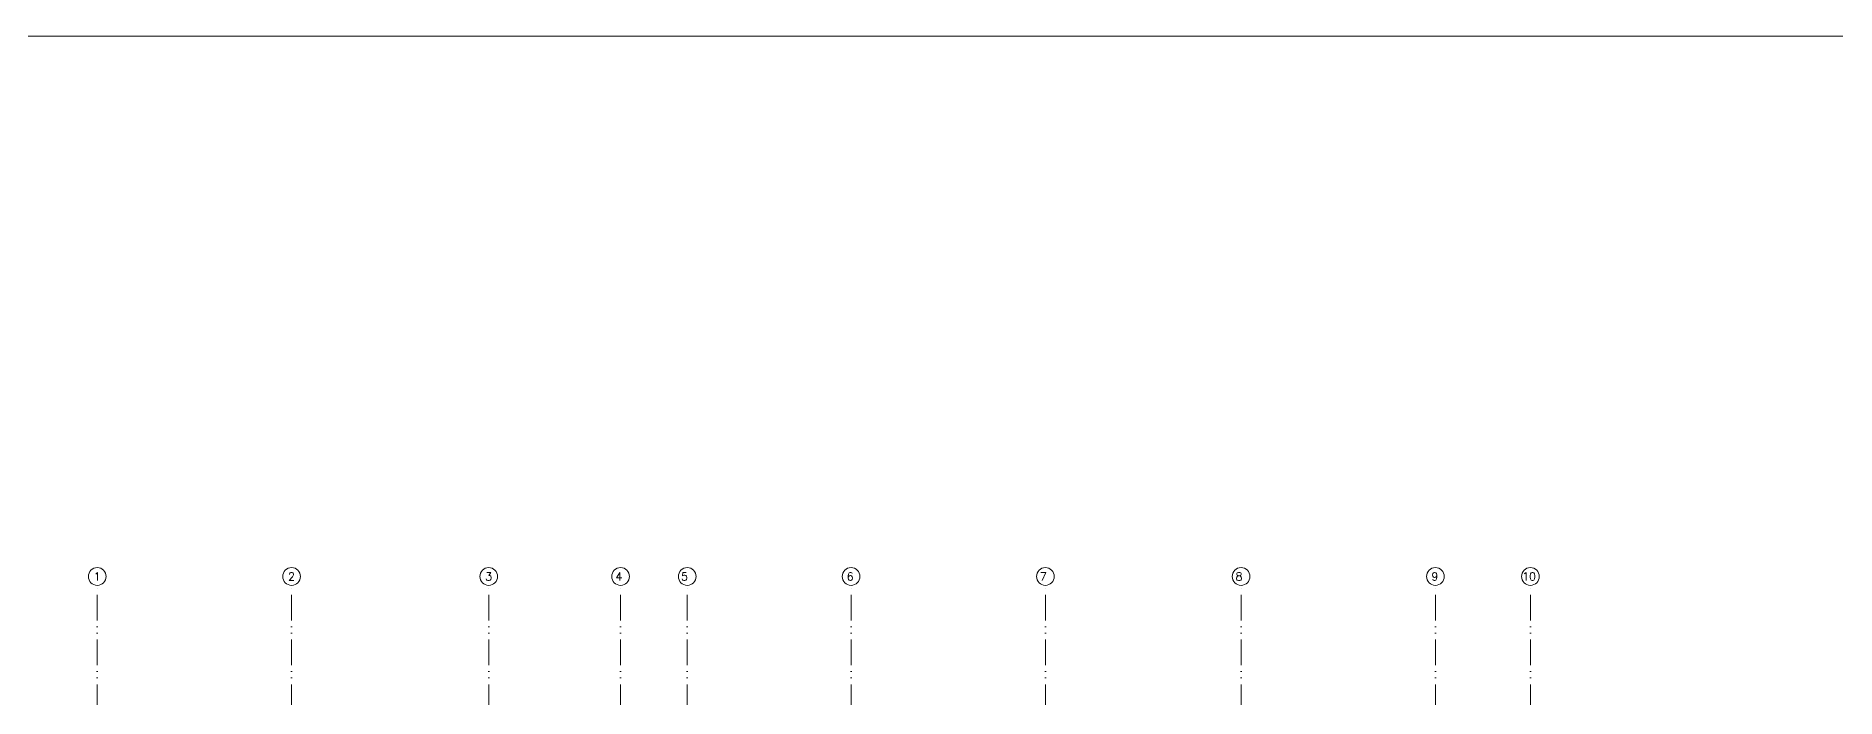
# Model space of a CAD drawing. Header units: millimetres. Extents: x 683505 to 834438, y -157984 to 65565.
# Drawn here: x 734288 to 797745, y 42249 to 65565 of the extents above; entities that cross this region are included whole.
import ezdxf

# ---------------------------------------------------------------- set-up
doc = ezdxf.new("R2010")
doc.units = ezdxf.units.MM
doc.linetypes.add('ACAD_ISO12W100', pattern=[21, 12, -3, 0, -3, 0, -3])
doc.layers.get('0').update_dxf_attribs({"lineweight": 20})
doc.layers.add('A-ANNO-DIMS', color=8, linetype='Continuous', lineweight=15)
doc.layers.add('A-ANNO-GRID-TEXT', color=2, linetype='Continuous', lineweight=15)
doc.styles.add('ROMANS', font='romans.shx', dxfattribs={"width": 0.75})

# ---------------------------------------------------------------- blocks, each defined once
blk = doc.blocks.new('A$Ca696ecb0')
at = {"layer": 'A-ANNO-DIMS', "linetype": 'ACAD_ISO12W100', "ltscale": 75}
for p, q in [((-50625.1, -26858.3), (-50625.1, 16909.5)), ((-43775.1, -26858.3), (-43775.1, 16909.5)), ((-36825.1, -26858.3), (-36825.1, 16909.5)), ((-32175.1, -26858.3), (-32175.1, 16909.5)), ((-29825.1, -26858.3), (-29825.1, 16909.5)), ((-24050.1, -26858.3), (-24050.1, 16909.5)), ((-17200.1, -26858.3), (-17200.1, 16909.5)), ((-10300.1, -26858.3), (-10300.1, 16909.5)), ((-3450.1, -26858.3), (-3450.1, 16909.5)), ((-100, -26858.3), (-100, 16909.5))]:
    blk.add_line(p, q, dxfattribs=at)
at = {"layer": 'A-ANNO-GRID-TEXT'}
for centre in [(-50625, 17221.7), (-43775, 17221.7), (-36825, 17221.7), (-32175, 17221.7), (-29825, 17221.7), (-24050.1, 17221.7), (-17200, 17221.7), (-10300, 17221.7), (-3450, 17221.7), (-100, 17221.7)]:
    blk.add_circle(centre, 312.3, dxfattribs=at)
at = {"layer": 'A-ANNO-GRID-TEXT', "style": 'ROMANS'}
for s, height, p in [('1', 282.2, (-50746.7, 17079.2, 0.3)), ('2', 282.2, (-43896.7, 17079.2, 0.3)), ('3', 282.2, (-36946.7, 17079.2, 0.3)), ('4', 282.2, (-32354.8, 17079.2, 0.3)), ('5', 282.2, (-30040.2, 17079.2, 0.3)), ('6', 282.2, (-24200.3, 17079.2, 0.3)), ('7', 282.2, (-17394.4, 17082.1, 0.3)), ('8', 282.2, (-10493.4, 17082.1, 0.3)), ('9', 282.2, (-3588.7, 17082.1, 0.3)), ('10', 282.18, (-388.1, 17082.1, 0.3))]:
    blk.add_text(s, height=height, dxfattribs=at).set_placement(p)

msp = doc.modelspace()

# ---------------------------------------------------------------- linework, layer by layer
msp.add_lwpolyline([(683505.1, 65564.9), (834437.9, 65564.9), (834437.9, -157984.2), (683505.1, -157984.2)], close=True)

# ---------------------------------------------------------------- block references
msp.add_blockref('A$Ca696ecb0', (787072, 29306.7))

doc.saveas('drawing.dxf')
